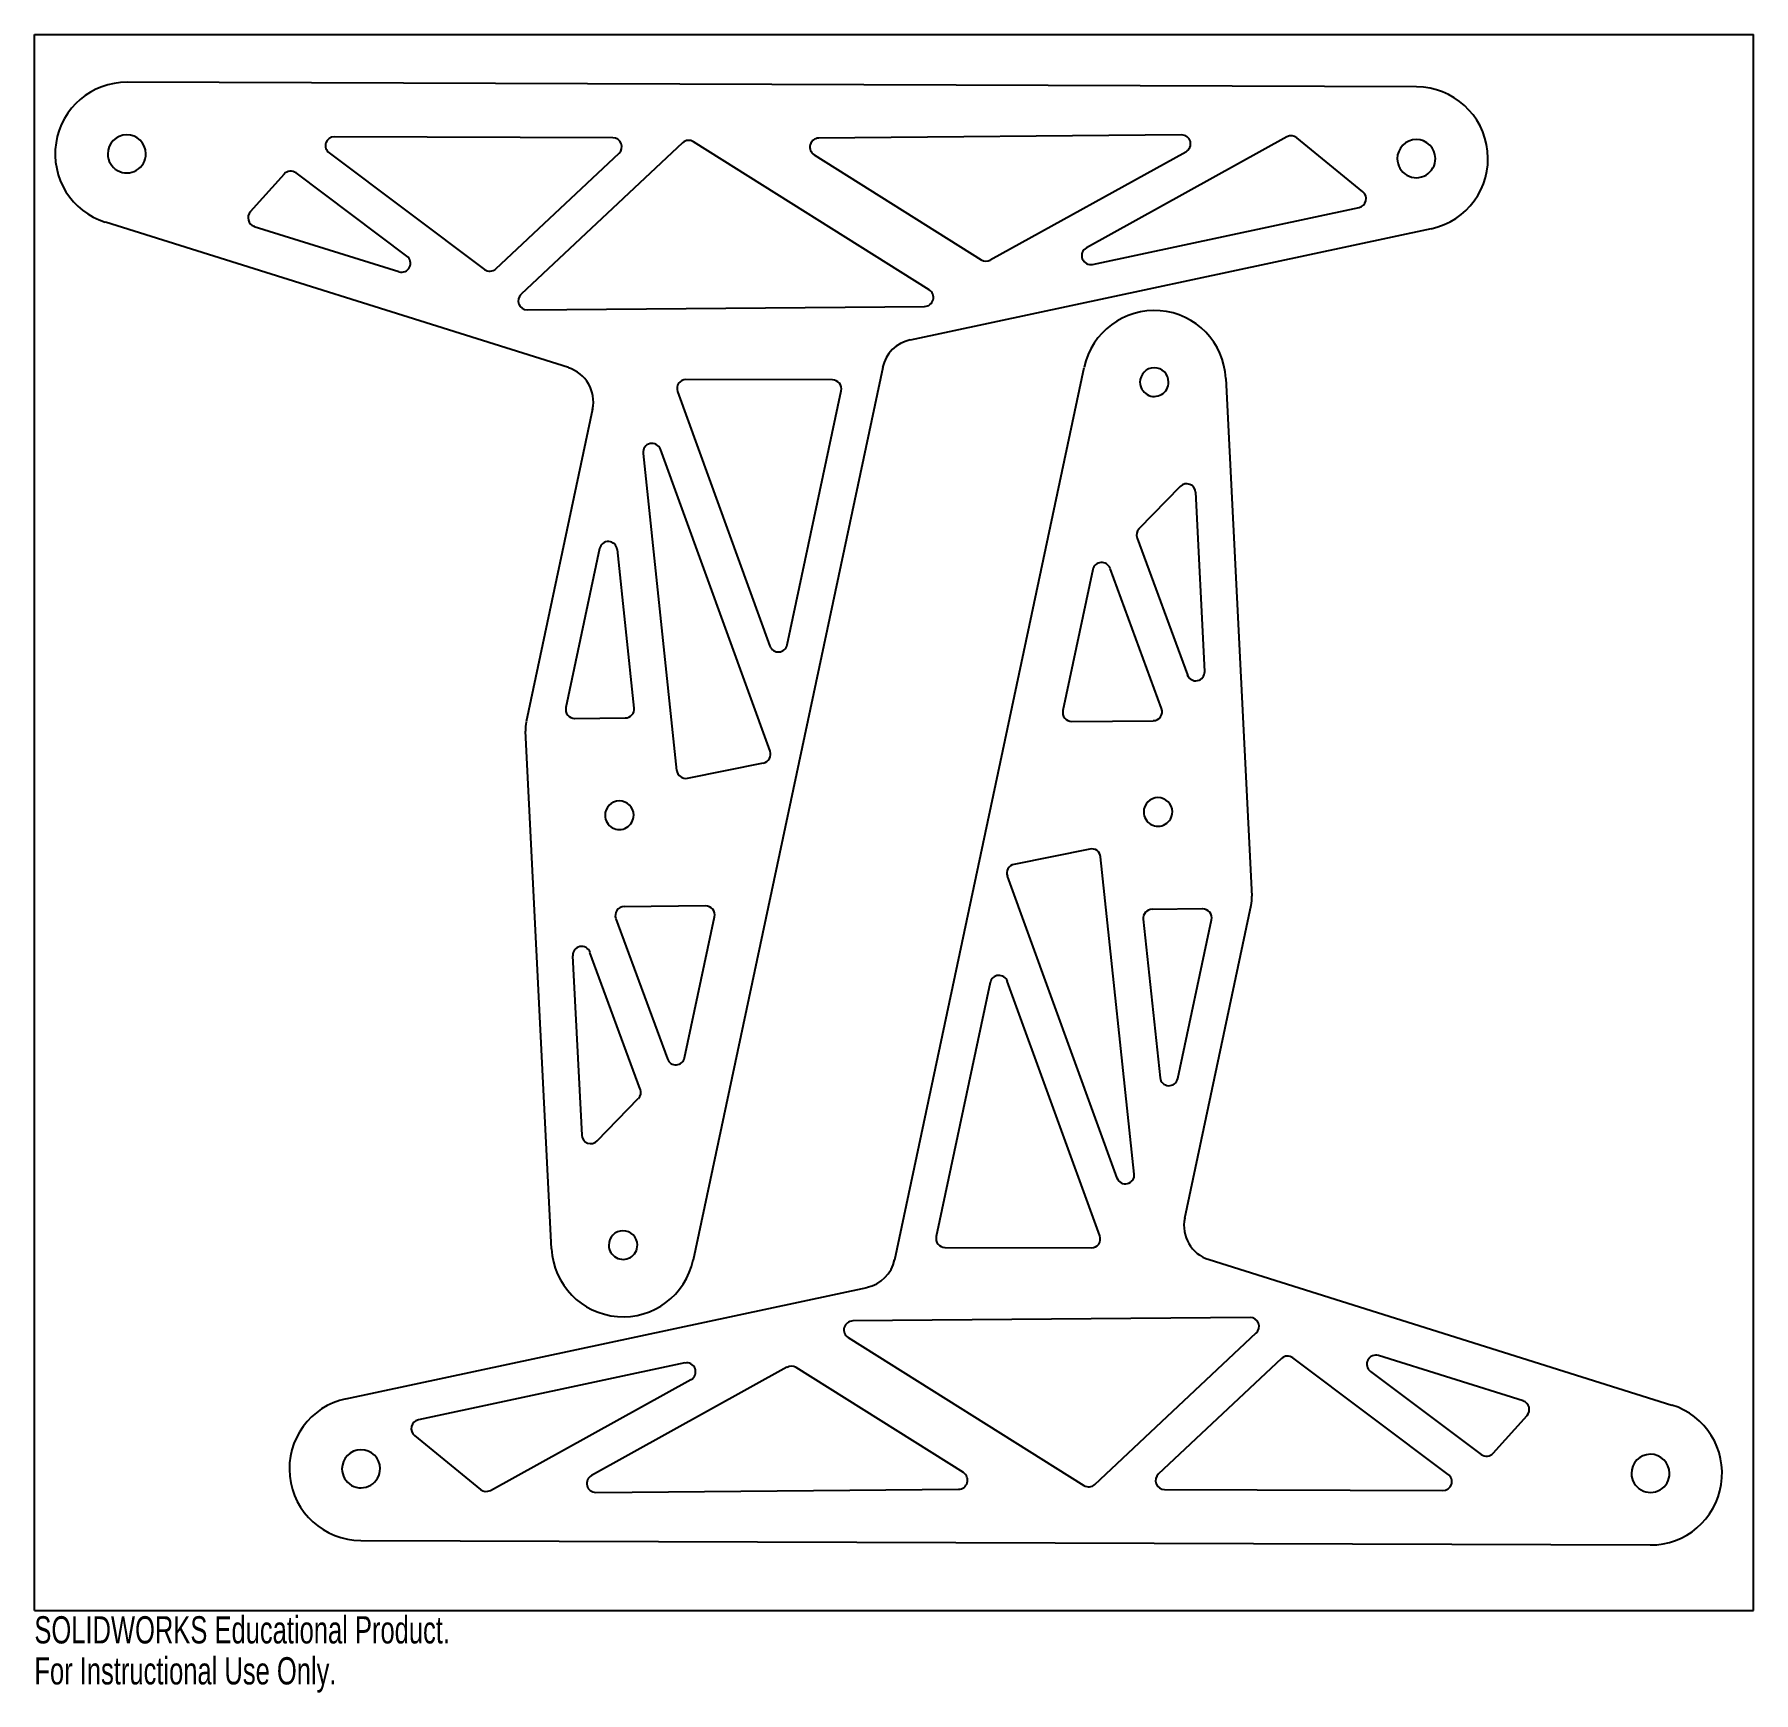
# Model space of a CAD drawing. Header units: inches. Extents: x 0 to 12, y -0.6 to 11.
import ezdxf

# ---------------------------------------------------------------- set-up
doc = ezdxf.new("R2010")
doc.units = ezdxf.units.IN
doc.header["$MEASUREMENT"] = 0
doc.styles.add('SLDTEXTSTYLE0', font='TXT', dxfattribs={"width": 0.7})

msp = doc.modelspace()

# ---------------------------------------------------------------- linework, layer by layer
at = {"color": 7, "linetype": 'Continuous'}
for p, q in [((0, 0), (0, 11)), ((0, 11), (12, 11)), ((12, 0), (12, 11)), ((0, 0), (12, 0))]:
    msp.add_line(p, q, dxfattribs=at)
at = {"color": 7, "linetype": 'Continuous', "lineweight": 25}
for p, q in [((9.648, 10.633), (0.647, 10.666)), ((4.038, 10.278), (2.095, 10.285)), ((4.524, 10.244), (3.397, 9.186)), ((6.246, 9.217), (4.6, 10.251)), ((8.007, 10.298), (5.474, 10.276)), ((8.742, 10.284), (7.343, 9.511)), ((9.272, 9.902), (8.812, 10.278)), ((2.057, 10.173), (3.141, 9.36)), ((3.222, 9.364), (4.081, 10.17)), ((5.442, 10.16), (6.609, 9.427)), ((6.672, 9.426), (8.038, 10.181)), ((1.743, 10.025), (1.507, 9.762)), ((2.6, 9.453), (1.827, 10.033)), ((7.386, 9.395), (9.246, 9.792)), ((3.727, 8.674), (0.496, 9.689)), ((1.535, 9.66), (2.544, 9.344)), ((9.75, 9.644), (6.113, 8.867)), ((3.44, 9.078), (6.213, 9.102)), ((5.921, 8.675), (4.598, 2.446)), ((6.005, 2.448), (7.327, 8.676)), ((5.57, 8.589), (4.548, 8.592)), ((8.316, 8.598), (8.498, 4.986)), ((4.489, 8.508), (5.134, 6.731)), ((5.254, 6.739), (5.631, 8.513)), ((3.896, 8.384), (3.433, 6.201)), ((4.249, 8.076), (4.483, 5.863)), ((5.135, 5.998), (4.37, 8.104)), ((7.998, 7.845), (7.71, 7.55)), ((8.169, 6.554), (8.106, 7.805)), ((7.697, 7.485), (8.048, 6.529)), ((3.945, 7.411), (3.71, 6.302)), ((4.186, 6.298), (4.069, 7.405)), ((7.388, 7.265), (7.179, 6.281)), ((7.868, 6.294), (7.508, 7.273)), ((3.61, 2.525), (3.428, 6.136)), ((3.771, 6.226), (4.124, 6.229)), ((7.241, 6.205), (7.81, 6.21)), ((4.558, 5.809), (5.088, 5.915)), ((7.368, 5.314), (6.837, 5.207)), ((7.677, 3.046), (7.442, 5.259)), ((6.791, 5.125), (7.556, 3.018)), ((8.03, 2.739), (8.493, 4.922)), ((4.058, 4.828), (4.418, 3.849)), ((4.685, 4.917), (4.116, 4.912)), ((4.538, 3.858), (4.747, 4.842)), ((7.74, 4.824), (7.857, 3.718)), ((8.154, 4.896), (7.802, 4.893)), ((7.981, 3.712), (8.216, 4.821)), ((3.757, 4.568), (3.82, 3.318)), ((4.229, 3.638), (3.878, 4.593)), ((6.672, 4.383), (6.295, 2.609)), ((7.437, 2.615), (6.791, 4.392)), ((3.927, 3.277), (4.215, 3.573)), ((6.356, 2.534), (7.378, 2.531)), ((8.199, 2.449), (11.43, 1.434)), ((2.175, 1.478), (5.813, 2.255)), ((8.486, 2.045), (5.713, 2.021)), ((7.402, 0.879), (8.529, 1.937)), ((5.68, 1.905), (7.326, 0.872)), ((4.54, 1.728), (2.68, 1.33)), ((5.253, 1.697), (3.888, 0.942)), ((6.484, 0.962), (5.317, 1.695)), ((8.704, 1.758), (7.845, 0.952)), ((9.869, 0.95), (8.784, 1.763)), ((10.391, 1.462), (9.382, 1.779)), ((3.184, 0.838), (4.583, 1.612)), ((9.326, 1.669), (10.099, 1.089)), ((10.183, 1.098), (10.419, 1.361)), ((2.653, 1.221), (3.114, 0.844)), ((3.918, 0.824), (6.451, 0.847)), ((7.888, 0.844), (9.831, 0.837)), ((2.278, 0.489), (11.279, 0.457))]:
    msp.add_line(p, q, dxfattribs=at)
for centre, radius, start, end in [((0.645, 10.166), 0.5, 89.7933, 252.5653), ((9.646, 10.133), 0.5, 282.0572, 89.7933), ((0.645, 10.166), 0.133, 0.5, 180.5), ((2.094, 10.223), 0.0625, 89.7933, 233.1363), ((4.038, 10.216), 0.0625, 313.179, 89.7933), ((4.567, 10.198), 0.0625, 57.8662, 133.179), ((5.475, 10.213), 0.0625, 90.5, 237.8662), ((8.008, 10.236), 0.0625, 298.9371, 90.5), ((8.773, 10.23), 0.0625, 50.7301, 118.9371), ((9.646, 10.133), 0.133, 0.5, 180.5), ((0.645, 10.166), 0.133, 180.5, 0.5), ((9.646, 10.133), 0.133, 180.5, 0.5), ((1.789, 9.983), 0.0625, 53.1363, 138.1361), ((9.233, 9.853), 0.0625, 282.0572, 50.7301), ((1.554, 9.72), 0.0625, 138.1361, 252.5653), ((7.373, 9.456), 0.0625, 118.9371, 282.0572), ((2.563, 9.403), 0.0625, 252.5653, 53.1363), ((3.179, 9.41), 0.0625, 233.1363, 313.179), ((6.642, 9.48), 0.0625, 237.8662, 298.9371), ((3.44, 9.14), 0.0625, 133.179, 270.5), ((6.213, 9.164), 0.0625, 270.5, 57.8662), ((7.817, 8.573), 0.5, 2.888, 168.0133), ((6.165, 8.623), 0.25, 102.0572, 168.0133), ((3.652, 8.435), 0.25, 348.0133, 72.5653), ((7.817, 8.573), 0.1, 0.5, 180.5), ((4.548, 8.529), 0.0625, 89.8535, 199.9629), ((5.57, 8.526), 0.0625, 348.0133, 89.8535), ((7.817, 8.573), 0.1, 180.5, 0.5), ((4.311, 8.083), 0.0625, 19.9629, 186.0542), ((8.043, 7.801), 0.0625, 2.888, 135.6965), ((4.006, 7.398), 0.0625, 6.0542, 168.0133), ((7.755, 7.506), 0.0625, 135.6965, 200.1789), ((7.449, 7.252), 0.0625, 20.1789, 168.0133), ((5.193, 6.752), 0.0625, 199.9629, 348.0133), ((8.106, 6.551), 0.0625, 200.1789, 2.888), ((3.771, 6.289), 0.0625, 168.0133, 270.4998), ((4.124, 6.292), 0.0625, 270.4998, 6.0542), ((7.24, 6.268), 0.0625, 168.0133, 270.5), ((7.809, 6.273), 0.0625, 270.5, 20.1789), ((3.677, 6.149), 0.25, 168.0133, 182.888), ((5.076, 5.976), 0.0625, 281.3659, 19.9629), ((4.546, 5.87), 0.0625, 186.0542, 281.3659), ((4.083, 5.55), 0.1, 0.5, 180.5), ((7.843, 5.573), 0.1, 0.5, 180.5), ((4.083, 5.55), 0.1, 180.5, 0.5), ((7.843, 5.573), 0.1, 180.5, 0.5), ((7.38, 5.253), 0.0625, 6.0542, 101.3659), ((6.85, 5.146), 0.0625, 101.3659, 199.9629), ((8.248, 4.973), 0.25, 348.0133, 2.888), ((4.117, 4.85), 0.0625, 90.5, 200.1789), ((4.686, 4.855), 0.0625, 348.0133, 90.5), ((7.802, 4.831), 0.0625, 90.4998, 186.0542), ((8.155, 4.834), 0.0625, 348.0133, 90.4998), ((3.82, 4.572), 0.0625, 20.1789, 182.888), ((6.733, 4.37), 0.0625, 19.9629, 168.0133), ((4.477, 3.871), 0.0625, 200.1789, 348.0133), ((4.171, 3.616), 0.0625, 315.6965, 20.1789), ((7.919, 3.725), 0.0625, 186.0542, 348.0133), ((3.883, 3.321), 0.0625, 182.888, 315.6965), ((7.615, 3.04), 0.0625, 199.9629, 6.0542), ((4.109, 2.55), 0.1, 0.5, 180.5), ((8.274, 2.687), 0.25, 168.0133, 252.5653), ((4.109, 2.55), 0.5, 182.888, 348.0133), ((4.109, 2.55), 0.1, 180.5, 0.5), ((6.356, 2.596), 0.0625, 168.0133, 269.8535), ((7.378, 2.593), 0.0625, 269.8535, 19.9629), ((5.76, 2.5), 0.25, 282.0572, 348.0133), ((8.486, 1.982), 0.0625, 313.179, 90.5), ((5.713, 1.958), 0.0625, 90.5, 237.8662), ((4.553, 1.666), 0.0625, 298.9371, 102.0572), ((5.284, 1.642), 0.0625, 57.8662, 118.9371), ((8.747, 1.713), 0.0625, 53.1363, 133.179), ((9.363, 1.719), 0.0625, 72.5653, 233.1363), ((2.28, 0.989), 0.5, 102.0572, 269.7933), ((10.372, 1.402), 0.0625, 318.1361, 72.5653), ((2.693, 1.269), 0.0625, 102.0572, 230.7301), ((11.28, 0.957), 0.5, 269.7933, 72.5653), ((2.28, 0.989), 0.133, 0.5, 180.5), ((10.136, 1.139), 0.0625, 233.1363, 318.1361), ((11.28, 0.957), 0.133, 0.5, 180.5), ((2.28, 0.989), 0.133, 180.5, 0.5), ((6.451, 0.909), 0.0625, 270.5, 57.8662), ((3.153, 0.893), 0.0625, 230.7301, 298.9371), ((3.918, 0.887), 0.0625, 118.9371, 270.5), ((7.359, 0.925), 0.0625, 237.8662, 313.179), ((7.888, 0.907), 0.0625, 133.179, 269.7933), ((9.831, 0.9), 0.0625, 269.7933, 53.1363), ((11.28, 0.957), 0.133, 180.5, 0.5)]:
    msp.add_arc(centre, radius, start, end, dxfattribs=at)

# ---------------------------------------------------------------- texts
at = {"color": 7, "linetype": 'Continuous', "char_height": 0.1903, "attachment_point": 1, "style": 'SLDTEXTSTYLE0'}
for s, insert in [('SOLIDWORKS Educational Product.', (0, -0.04)), ('For Instructional Use Only.', (0, -0.326))]:
    msp.add_mtext(s, dxfattribs=dict(at, insert=insert))

doc.saveas('drawing.dxf')
